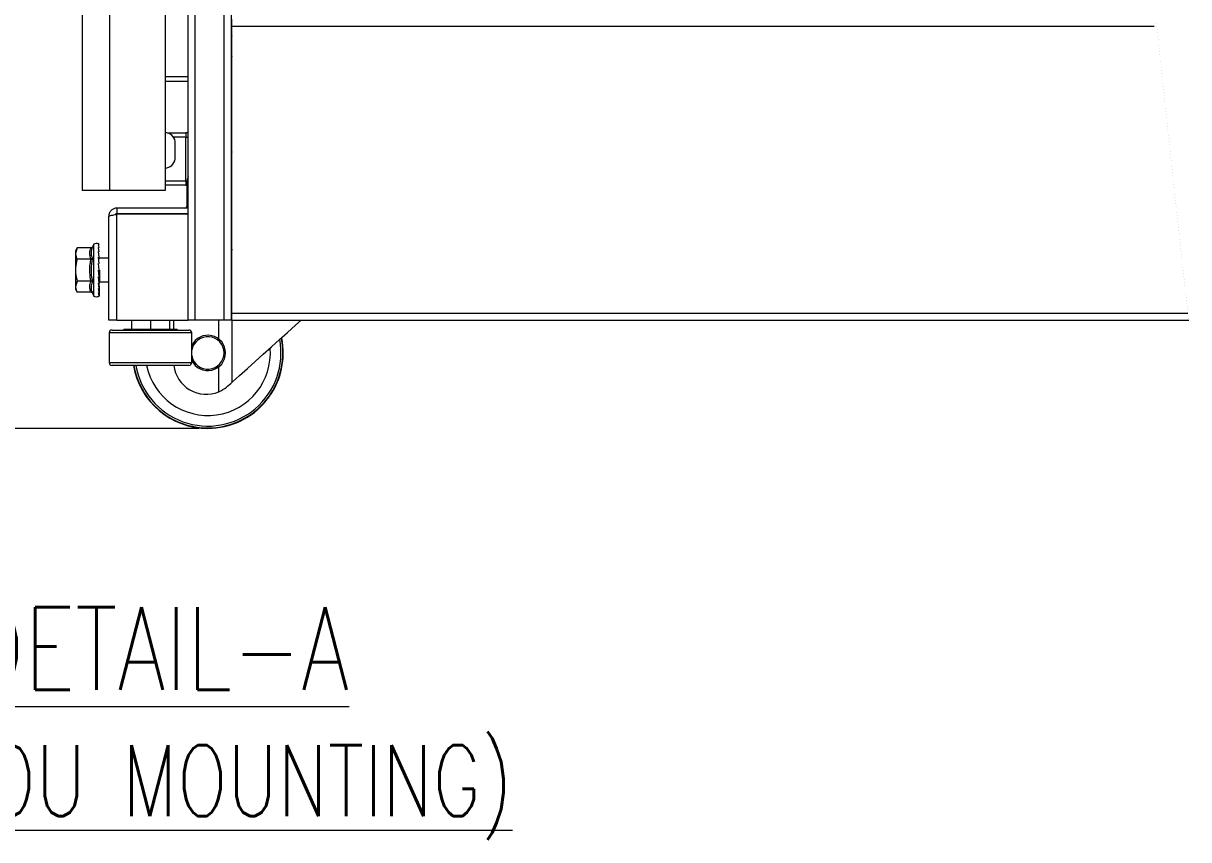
# Model space of a CAD drawing. Header units: inches. Extents: x 40138 to 76695, y -14500 to -5279.
# Drawn here: x 51036.7 to 51431.3, y -8154.6 to -7878.1 of the extents above; entities that cross this region are included whole.
import ezdxf

# ---------------------------------------------------------------- set-up
doc = ezdxf.new("R2010")
doc.units = ezdxf.units.IN
doc.header["$LTSCALE"] = 2
doc.header["$MEASUREMENT"] = 0
doc.header["$PDMODE"] = 35
doc.header["$PDSIZE"] = -1
doc.layers.add('M-OBJECT-DETAILS', color=7, linetype='Continuous', lineweight=9)
doc.styles.add('SLDTEXTSTYLE0', font='romans.shx', dxfattribs={"width": 0.75})
doc.styles.get("Standard").update_dxf_attribs({"font": 'romans.shx', "width": 0.8})
doc.dimstyles.new('Details World Wide', dxfattribs={"dimscale": 4, "dimtxt": 4.5, "dimasz": 3.5, "dimexe": 0.75, "dimexo": 0.75, "dimgap": 0.75, "dimtad": 0, "dimtih": 1, "dimtoh": 1, "dimdec": 0, "dimzin": 4, "dimdsep": 46, "dimtxsty": 'Standard', "dimcen": 0, "dimclrd": 256, "dimclre": 256, "dimclrt": 256, "dimadec": 0, "dimazin": 1, "dimtfac": 1, "dimtdec": 0, "dimtmove": 0, "dimatfit": 3, "dimfxl": 1, "dimtolj": 1, "dimtzin": 0, "dimlwd": -1, "dimlwe": -1, "dimarcsym": 0})

# ---------------------------------------------------------------- blocks, each defined once
blk = doc.blocks.new('*D50')
at = {"layer": 'Defpoints', "color": 0, "transparency": 16777216}
for p in [(50766.84, -7844.37), (50766.84, -7844.37), (51099.15, -8015.29)]:
    blk.add_point(p, dxfattribs=at)
at = {"layer": 'M-OBJECT-DETAILS', "transparency": 16777216}
for p, q in [((50766.84, -7858.37), (50766.84, -7907.19)), ((50766.84, -8001.29), (50766.84, -7970.62)), ((51096.15, -8015.29), (50763.84, -8015.29))]:
    blk.add_line(p, q, dxfattribs=at)
for points in [[(50764.51, -7858.37), (50769.17, -7858.37), (50766.84, -7844.37)], [(50764.51, -8001.29), (50769.17, -8001.29), (50766.84, -8015.29)]]:
    blk.add_solid(points, dxfattribs=at)
at = {"layer": 'M-OBJECT-DETAILS', "transparency": 16777216, "insert": (50766.84, -7938.91), "char_height": 18, "attachment_point": 5}
blk.add_mtext('\\A1;171\\P [6.73]', dxfattribs=at)

msp = doc.modelspace()

# ---------------------------------------------------------------- linework, layer by layer
at = {"layer": 'M-OBJECT-DETAILS', "linetype": 'Continuous'}
for p, q in [((51056.624, -7357.189), (51056.624, -7934.689)), ((51065.838, -7357.189), (51065.838, -7934.689)), ((51094.91, -7978.692), (51094.91, -7357.193)), ((51104.713, -7978.692), (51104.713, -7357.193)), ((51107.121, -7978.692), (51107.121, -7357.193)), ((51107.321, -7976.284), (51107.321, -7879.1)), ((51107.321, -7879.1), (51419.545, -7879.1)), ((51065.838, -7934.689), (51056.624, -7934.689)), ((51084.674, -7934.689), (51065.838, -7934.689)), ((51065.574, -7978.692), (51065.574, -7943.478)), ((51068.36, -7942.589), (51068.131, -7942.589)), ((51068.36, -7940.692), (51068.36, -7942.589)), ((51092.502, -7940.692), (51068.36, -7940.692)), ((51092.502, -7942.589), (51068.36, -7942.589)), ((51092.502, -7942.789), (51068.36, -7942.789)), ((51068.36, -7978.692), (51068.36, -7942.789)), ((51069.471, -7942.589), (51069.271, -7942.789)), ((51092.502, -7978.692), (51092.502, -7942.789)), ((51107.121, -7948.566), (51107.321, -7948.566)), ((51107.321, -7949.289), (51107.121, -7949.289)), ((51054.91, -7954.187), (51054.33, -7955.192)), ((51054.91, -7954.187), (51054.33, -7956.063)), ((51054.33, -7955.192), (51054.33, -7956.063)), ((51059.592, -7954.187), (51054.91, -7954.187)), ((51060.53, -7952.892), (51060.09, -7953.836)), ((51060.53, -7970.492), (51060.53, -7952.892)), ((51062.328, -7953.191), (51062.13, -7952.811)), ((51062.328, -7954.071), (51062.13, -7953.114)), ((51062.328, -7955.469), (51062.13, -7954.001)), ((51107.321, -7951.549), (51107.121, -7951.549)), ((51107.411, -7954.749), (51107.121, -7954.749)), ((51054.33, -7956.063), (51054.33, -7961.692)), ((51059.592, -7957.94), (51054.91, -7957.94)), ((51062.328, -7957.292), (51062.13, -7955.412)), ((51062.328, -7959.415), (51062.13, -7957.252)), ((51065.574, -7957.692), (51062.43, -7957.692)), ((51054.33, -7961.692), (51054.33, -7967.322)), ((51062.328, -7961.692), (51062.13, -7959.394)), ((51062.13, -7961.692), (51062.328, -7961.692)), ((51062.328, -7963.97), (51062.13, -7961.692)), ((51062.43, -7961.692), (51062.43, -7965.692)), ((51054.91, -7965.445), (51054.33, -7967.322)), ((51059.592, -7965.445), (51054.91, -7965.445)), ((51062.328, -7966.093), (51062.13, -7963.991)), ((51062.328, -7967.916), (51062.13, -7966.133)), ((51062.269, -7964.798), (51062.328, -7966.093)), ((51062.269, -7966.085), (51062.328, -7967.916)), ((51062.43, -7965.692), (51065.574, -7965.692)), ((51054.33, -7967.322), (51054.33, -7968.192)), ((51054.33, -7968.192), (51054.91, -7969.198)), ((51059.592, -7969.198), (51054.91, -7969.198)), ((51060.09, -7969.549), (51060.53, -7970.492)), ((51062.328, -7969.314), (51062.13, -7967.973)), ((51062.328, -7970.194), (51062.13, -7969.384)), ((51062.328, -7970.493), (51062.13, -7970.271)), ((51062.292, -7967.927), (51062.328, -7969.314)), ((51062.307, -7969.322), (51062.328, -7970.194)), ((51062.321, -7970.197), (51062.328, -7970.493)), ((51068.36, -7978.692), (51065.574, -7978.692)), ((51068.36, -7978.692), (51092.502, -7978.692)), ((51073.296, -7978.692), (51073.296, -7981.679)), ((51079.721, -7978.692), (51079.721, -7981.679)), ((51086.146, -7978.692), (51086.146, -7981.679)), ((51087.576, -7981.679), (51087.576, -7978.692)), ((51094.91, -7978.692), (51092.502, -7978.692)), ((51104.713, -7978.692), (51094.91, -7978.692)), ((51102.871, -7985.046), (51102.871, -7978.692)), ((51107.121, -7978.692), (51104.713, -7978.692)), ((51107.321, -7976.284), (51431.001, -7976.284)), ((51107.321, -7978.692), (51107.321, -7976.284)), ((51107.321, -7978.692), (51431.265, -7978.692)), ((51107.411, -7999.6), (51107.411, -7978.692)), ((51066.721, -7981.979), (51079.721, -7981.979)), ((51070.721, -7981.679), (51070.721, -7981.979)), ((51070.721, -7981.679), (51088.721, -7981.679)), ((51079.721, -7981.979), (51092.721, -7981.979)), ((51088.721, -7981.979), (51088.721, -7981.679)), ((51065.721, -7982.979), (51065.721, -7992.979)), ((51079.721, -7982.979), (51065.721, -7982.979)), ((51093.721, -7982.979), (51079.721, -7982.979)), ((51093.721, -7992.979), (51093.721, -7982.979)), ((51065.721, -7992.979), (51079.721, -7992.979)), ((51079.721, -7993.979), (51066.721, -7993.979)), ((51079.721, -7992.979), (51093.721, -7992.979)), ((51092.721, -7993.979), (51079.721, -7993.979)), ((51102.871, -8002.876), (51102.871, -7994.452))]:
    msp.add_line(p, q, dxfattribs=at)
at = {"layer": 'M-OBJECT-DETAILS', "linetype": 'Continuous', "lineweight": 5}
for p, q in [((51092.502, -7940.692), (51092.502, -7357.193)), ((51084.674, -7775.384), (51084.674, -7934.689)), ((51107.321, -7879.1), (51107.321, -7876.692)), ((51107.321, -7891.021), (51107.121, -7891.021)), ((51084.674, -7896.109), (51092.502, -7896.109)), ((51107.321, -7894.851), (51107.121, -7894.851)), ((51084.674, -7897.709), (51092.502, -7897.709)), ((51107.321, -7897.442), (51107.121, -7897.442)), ((51107.321, -7898.856), (51107.121, -7898.856)), ((51107.321, -7902.612), (51107.121, -7902.612)), ((51085.254, -7915.175), (51091.674, -7915.175)), ((51091.674, -7915.175), (51091.674, -7916.675)), ((51107.321, -7912.612), (51107.121, -7912.612)), ((51107.121, -7914.729), (51107.321, -7914.729)), ((51091.674, -7916.675), (51087.513, -7916.675)), ((51088.074, -7924.109), (51088.074, -7918.109)), ((51091.674, -7931.425), (51091.674, -7916.675)), ((51091.674, -7916.675), (51092.502, -7916.675)), ((51107.121, -7916.685), (51107.321, -7916.685)), ((51107.121, -7917.467), (51107.321, -7917.467)), ((51107.121, -7927.589), (51107.321, -7927.589)), ((51084.674, -7931.425), (51091.674, -7931.425)), ((51091.674, -7931.425), (51091.674, -7932.925)), ((51091.674, -7931.425), (51092.124, -7931.425)), ((51092.124, -7939.803), (51092.124, -7931.478)), ((51092.502, -7931.478), (51092.124, -7931.478)), ((51091.674, -7932.925), (51084.674, -7932.925)), ((51107.121, -7936.939), (51107.321, -7936.939)), ((51090.171, -7942.789), (51089.971, -7942.589)), ((51092.502, -7939.803), (51092.124, -7939.803)), ((51092.502, -7942.589), (51092.502, -7940.692)), ((51092.502, -7942.789), (51092.502, -7942.589)), ((51107.121, -7941.699), (51107.321, -7941.699)), ((51107.121, -7942.789), (51107.321, -7942.789)), ((51107.121, -7946.089), (51107.321, -7946.089))]:
    msp.add_line(p, q, dxfattribs=at)
at = {"layer": 'M-OBJECT-DETAILS', "const_width": 0.01}
msp.add_lwpolyline([(51431.265, -7978.692), (51426.904, -7938.935), (51423.104, -7903.93), (51420.22, -7876.752)], dxfattribs=at)
at = {"layer": 'M-OBJECT-DETAILS', "linetype": 'Continuous', "lineweight": 5, "flags": 128}
msp.add_lwpolyline([(51091.674, -7932.925), (51091.966, -7932.896), (51092.124, -7932.856)], dxfattribs=at)
at = {"layer": 'M-OBJECT-DETAILS', "linetype": 'Continuous', "flags": 128}
for points in [[(51107.411, -7999.6), (51109.921, -7997.347), (51112.527, -7995.008), (51115.205, -7992.603), (51117.932, -7990.156), (51120.682, -7987.686), (51123.432, -7985.218), (51126.156, -7982.773), (51128.83, -7980.373), (51130.701, -7978.692)], [(51105.924, -8000.935), (51106.43, -8000.48), (51106.926, -8000.035), (51107.411, -7999.6)]]:
    msp.add_lwpolyline(points, dxfattribs=at)
at = {"layer": 'M-OBJECT-DETAILS', "linetype": 'Continuous', "lineweight": 5}
for centre, radius, start, end in [((51108.121, -7879.849), 1, 143.1301, 180), ((51108.121, -7881.849), 1, 180, 216.8699), ((51108.121, -7889.849), 1, 143.1301, 180), ((51084.574, -7918.651), 3.542, 8.79741, 88.38202), ((51091.674, -7916.675), 1.5, 56.49567, 90), ((51109.121, -7920.841), 2, 180, 205.84193), ((51084.574, -7923.568), 3.542, 271.61798, 351.20259), ((51094.91, -7931.478), 2.786, 149.80533, 180), ((51091.235, -7939.803), 0.889, 270, 0)]:
    msp.add_arc(centre, radius, start, end, dxfattribs=at)
at = {"layer": 'M-OBJECT-DETAILS', "linetype": 'Continuous'}
for centre, radius, start, end in [((51061.43, -7954.817), 2.125, 70.76692, 115.05762), ((51061.43, -7954.817), 2.125, 64.99972, 70.76692), ((51061.438, -7955.166), 2.165, 65.75564, 71.38943), ((51061.458, -7956.225), 2.324, 68.02395, 73.20489), ((51061.486, -7958.025), 2.691, 71.77737, 76.16742), ((51061.518, -7960.77), 3.571, 76.89485, 80.1391), ((51062.43, -7957.392), 0.3, 246.66184, 270), ((51061.537, -7965.984), 6.617, 83.1341, 84.85922), ((51061.537, -7957.401), 6.617, 275.14078, 276.8659), ((51061.515, -7962.601), 3.585, 279.86735, 283.09871), ((51061.43, -7968.567), 2.125, 244.94238, 289.23308), ((51061.488, -7965.365), 2.686, 283.82938, 288.22782), ((51061.459, -7967.162), 2.321, 286.79177, 291.97747), ((51061.438, -7968.218), 2.167, 288.61222, 294.24272), ((51061.43, -7968.567), 2.125, 289.23308, 295.00028), ((51066.721, -7982.979), 1, 90, 180), ((51092.721, -7982.979), 1, 0, 90), ((51099.146, -7989.749), 25.401, 189.58603, 11.51894), ((51099.146, -7989.749), 24.766, 189.83398, 10.6542), ((51099.146, -7989.749), 6, 0, 154.71128), ((51099.146, -7989.749), 5.5, 0, 170.52713), ((51099.146, -7989.749), 25.538, 270, 11.69913), ((51099.146, -7989.749), 21.171, 191.52504, 4.5385), ((51099.146, -7989.749), 6, 205.28872, 0), ((51099.146, -7989.749), 5.5, 189.47287, 0), ((51066.721, -7992.979), 1, 180, 270), ((51099.146, -7989.749), 25.538, 189.5341, 270), ((51098.576, -7992.749), 11, 186.41982, 292.9875), ((51092.721, -7992.979), 1, 270, 0)]:
    msp.add_arc(centre, radius, start, end, dxfattribs=at)
msp.add_ellipse((51062.13, -7961.692), major_axis=(-0.522, 6.212), ratio=0.0223483, start_param=1.9616174, end_param=2.0925171, dxfattribs=at)
for points, knots in [([(51068.36, -7940.692), (51067.994, -7940.734), (51067.264, -7940.818), (51066.343, -7941.462), (51065.699, -7942.383), (51065.615, -7943.113), (51065.574, -7943.478)], [0, 0, 0, 0, 0.2499976, 0.5, 0.7499979, 1, 1, 1, 1]), ([(51065.574, -7943.478), (51065.606, -7943.428), (51065.67, -7943.327), (51066.168, -7943.177), (51066.893, -7943.027), (51067.672, -7942.898), (51068.174, -7942.819), (51068.36, -7942.789)], [0, 0, 0, 0, 0.2200806, 0.4374416, 0.6547987, 0.8721587, 1, 1, 1, 1]), ([(51068.36, -7942.589), (51068.093, -7942.619), (51067.807, -7942.65), (51067.719, -7942.878), (51067.713, -7942.893)], [0, 0, 0, 0, 0.93580798, 1, 1, 1, 1]), ([(51059.592, -7957.94), (51059.418, -7957.465), (51059.066, -7956.501), (51059.179, -7955.229), (51059.482, -7954.465), (51059.592, -7954.187)], [0, 0, 0, 0, 0.38183745, 0.7754666, 1, 1, 1, 1]), ([(51060.09, -7953.836), (51060.02, -7953.995), (51059.667, -7954.794), (51059.431, -7956.145), (51059.887, -7957.266), (51060.09, -7957.764)], [0, 0, 0, 0, 0.1211566, 0.6091155, 1, 1, 1, 1]), ([(51059.592, -7954.187), (51059.647, -7954.181), (51059.756, -7954.169), (51059.907, -7954.08), (51060.017, -7953.966), (51060.071, -7953.876), (51060.089, -7953.837), (51060.09, -7953.836)], [0, 0, 0, 0, 0.25587829, 0.51053584, 0.7975934, 0.99289798, 1, 1, 1, 1]), ([(51107.411, -7954.749), (51107.407, -7954.753), (51107.315, -7954.838), (51107.216, -7954.921), (51107.121, -7955.001)], [0, 0, 0, 0, 0.0382213, 1, 1, 1, 1]), ([(51054.33, -7956.063), (51054.33, -7956.108), (51054.338, -7956.741), (51054.635, -7957.362), (51054.91, -7957.94)], [0, 0, 0, 0, 0.0702152, 1, 1, 1, 1]), ([(51054.91, -7957.94), (51054.836, -7958.204), (51054.494, -7959.426), (51054.402, -7960.696), (51054.33, -7961.692)], [0, 0, 0, 0, 0.215893, 1, 1, 1, 1]), ([(51059.592, -7965.445), (51059.418, -7964.496), (51059.066, -7962.569), (51059.179, -7960.024), (51059.482, -7958.495), (51059.592, -7957.94)], [0, 0, 0, 0, 0.3818374, 0.77546732, 1, 1, 1, 1]), ([(51060.09, -7957.764), (51060.02, -7958.076), (51059.667, -7959.645), (51059.431, -7962.321), (51059.887, -7964.605), (51060.09, -7965.621)], [0, 0, 0, 0, 0.1211557, 0.6091161, 1, 1, 1, 1]), ([(51060.09, -7957.764), (51060.089, -7957.765), (51060.071, -7957.784), (51060.017, -7957.829), (51059.907, -7957.886), (51059.756, -7957.931), (51059.647, -7957.937), (51059.592, -7957.94)], [0, 0, 0, 0, 0.007104, 0.2024076, 0.4894683, 0.7441254, 1, 1, 1, 1]), ([(51054.33, -7961.692), (51054.336, -7961.992), (51054.364, -7963.262), (51054.674, -7964.499), (51054.91, -7965.445)], [0, 0, 0, 0, 0.23569628, 1, 1, 1, 1]), ([(51059.592, -7969.198), (51059.418, -7968.723), (51059.066, -7967.76), (51059.179, -7966.487), (51059.482, -7965.723), (51059.592, -7965.445)], [0, 0, 0, 0, 0.3818374, 0.7754679, 1, 1, 1, 1]), ([(51060.09, -7965.621), (51060.02, -7965.774), (51059.667, -7966.543), (51059.431, -7967.869), (51059.887, -7969.032), (51060.09, -7969.549)], [0, 0, 0, 0, 0.1211572, 0.609116, 1, 1, 1, 1]), ([(51060.09, -7965.621), (51060.089, -7965.62), (51060.071, -7965.601), (51060.017, -7965.555), (51059.907, -7965.498), (51059.756, -7965.454), (51059.647, -7965.448), (51059.592, -7965.445)], [0, 0, 0, 0, 0.007104, 0.2024097, 0.4894698, 0.7441264, 1, 1, 1, 1]), ([(51054.33, -7967.322), (51054.33, -7967.366), (51054.338, -7968), (51054.635, -7968.621), (51054.91, -7969.198)], [0, 0, 0, 0, 0.0702147, 1, 1, 1, 1]), ([(51060.09, -7969.549), (51060.089, -7969.548), (51060.071, -7969.509), (51060.017, -7969.419), (51059.907, -7969.304), (51059.756, -7969.216), (51059.647, -7969.204), (51059.592, -7969.198)], [0, 0, 0, 0, 0.007102, 0.2024111, 0.4894637, 0.7441234, 1, 1, 1, 1]), ([(51102.871, -8002.876), (51103.788, -8002.407), (51104.883, -8001.846), (51105.778, -8001.063), (51105.924, -8000.935)], [0, 0, 0, 0, 0.8370299, 1, 1, 1, 1])]:
    msp.add_open_spline(points, degree=3, knots=knots, dxfattribs=at)

# ---------------------------------------------------------------- texts
at = {"layer": 'M-OBJECT-DETAILS', "insert": (51082.575, -8115.187), "char_height": 50, "attachment_point": 5, "style": 'SLDTEXTSTYLE0'}
msp.add_mtext('{\\H0.5609x;\\LDETAIL-A\\P\\H0.8571x;(RMPDU MOUNTING)}', dxfattribs=at)

# ---------------------------------------------------------------- dimensions: what is measured, and where the dimension line sits
at = {"layer": 'M-OBJECT-DETAILS'}
dim = msp.add_linear_dim(base=(50766.838, -7844.367), p1=(51099.146, -8015.287), p2=(50766.838, -7844.367), angle=90, dimstyle='Details World Wide', override={"dimpost": '\\X'}, dxfattribs=at)
dim.commit()
dim.dimension.update_dxf_attribs({"geometry": '*D50', "text_midpoint": (50766.838, -7938.907), "dimtype": 160})

doc.saveas('drawing.dxf')
